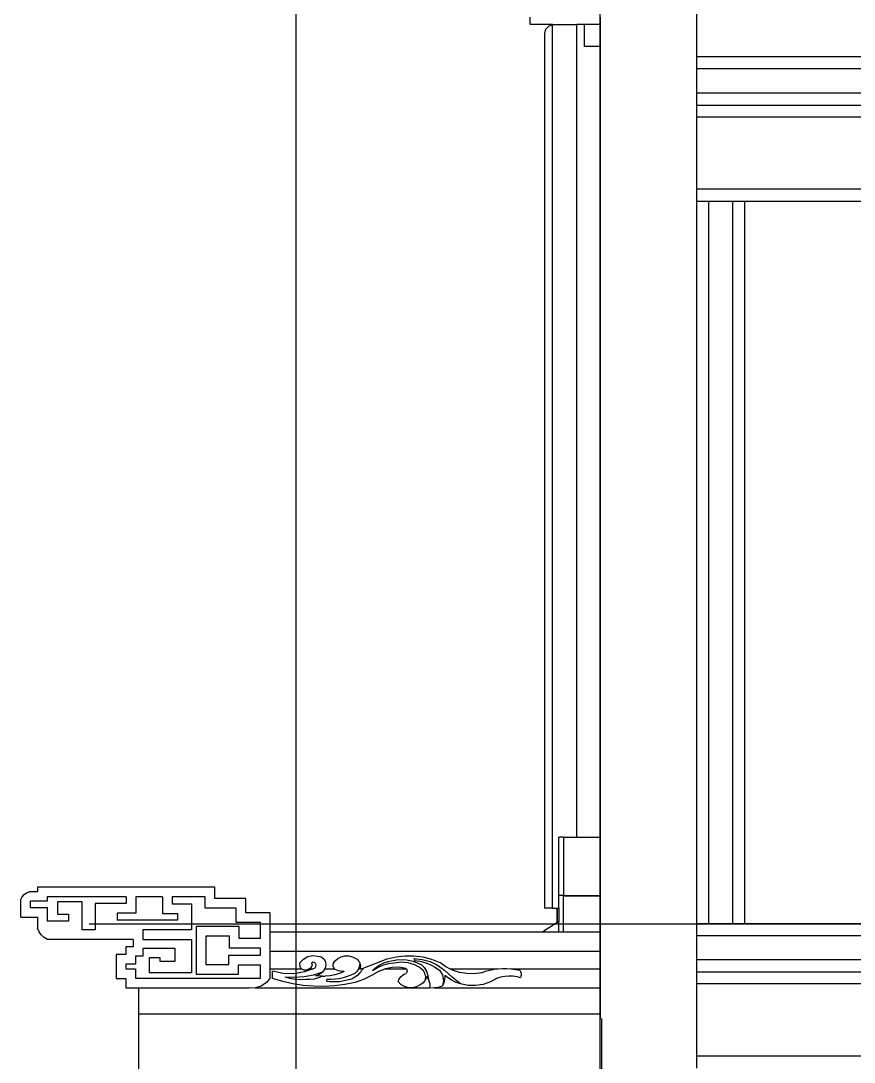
# Model space of a CAD drawing. Extents: x -24961 to 905641, y -154323 to 635957.
# Drawn here: x 393446 to 396909, y -136683 to -132358 of the extents above; entities that cross this region are included whole.
import ezdxf

# ---------------------------------------------------------------- set-up
doc = ezdxf.new("R2010")
doc.units = 0
doc.header["$LTSCALE"] = 1000
doc.header["$MEASUREMENT"] = 0
for name, color, linetype in [('DOTE', 1, 'Continuous'), ('WALL', 9, 'Continuous'), ('窗', 154, 'Continuous')]:
    doc.layers.add(name, color=color, linetype=linetype)

msp = doc.modelspace()

# ---------------------------------------------------------------- linework, layer by layer
for p, q in [((396253.6, -131927.9), (396253.6, -132507.9)), ((395561.8, -132373.6), (395561.8, -132342.6)), ((395655.8, -132373.6), (395561.8, -132373.6)), ((395628.1, -132392.9), (395639.6, -132379.7)), ((395639.6, -132379.7), (395655.8, -132373.6)), ((395655.8, -136043.7), (395655.8, -132373.6)), ((395655.8, -132373.6), (395756.3, -132373.6)), ((395756.3, -135747.9), (395756.3, -132373.6)), ((395787.5, -132373.6), (395756.3, -132373.6)), ((395853.6, -132373.6), (395787.5, -132373.6)), ((395787.5, -132464.2), (395787.5, -132373.6)), ((395853.6, -132342.6), (395853.6, -132373.6)), ((395853.6, -132373.6), (395853.6, -132464.2)), ((395623.9, -132410.1), (395628.1, -132392.9)), ((395623.9, -136043.7), (395623.9, -132410.1)), ((395853.6, -132464.2), (395787.5, -132464.2)), ((395853.6, -132464.2), (395853.6, -135747.9)), ((397053.6, -132507.9), (396253.6, -132507.9)), ((396253.6, -132507.9), (396253.6, -132557.9)), ((397053.6, -132557.9), (396253.6, -132557.9)), ((396253.6, -132557.9), (396253.6, -132657.9)), ((397053.6, -132657.9), (396253.6, -132657.9)), ((396253.6, -132657.9), (396253.6, -132707.9)), ((396253.6, -132707.9), (397053.6, -132707.9)), ((396253.6, -132707.9), (396253.6, -132757.9)), ((397203.6, -132757.9), (396253.6, -132757.9)), ((396253.6, -132757.9), (396253.6, -133057.9)), ((397203.6, -133057.9), (396253.6, -133057.9)), ((396253.6, -133057.9), (396253.6, -133107.9)), ((396303.6, -133107.9), (396253.6, -133107.9)), ((396253.6, -133107.9), (396253.6, -136107.9)), ((396303.6, -133107.9), (396303.6, -136107.9)), ((396403.6, -133107.9), (396303.6, -133107.9)), ((396453.6, -133107.9), (396403.6, -133107.9)), ((397003.6, -133107.9), (396453.6, -133107.9)), ((395700.6, -135747.9), (395682.1, -135747.9)), ((395682.1, -135991.1), (395682.1, -135747.9)), ((395700.6, -135747.9), (395756.3, -135747.9)), ((395700.6, -135747.9), (395700.6, -135991.1)), ((395756.3, -135747.9), (395853.6, -135747.9)), ((395853.6, -135747.9), (395853.6, -135991.1)), ((393515.6, -135956.1), (393515.6, -135974.9)), ((394252.3, -135956.1), (393515.6, -135956.1)), ((394252.3, -136003), (394252.3, -135956.1)), ((393446.3, -136007.1), (393452, -135996.3)), ((393446.3, -136080.4), (393446.3, -136007.1)), ((393452, -135996.3), (393460, -135987.1)), ((393460, -135987.1), (393469.8, -135979.8)), ((393469.8, -135979.8), (393481, -135974.9)), ((393515.6, -135974.9), (393481, -135974.9)), ((393555.6, -135996.1), (393555.6, -136014.9)), ((393884, -135996.1), (393555.6, -135996.1)), ((393884, -135996.1), (393884, -136023.8)), ((393924, -135996.1), (393924, -136063.8)), ((394035.6, -135996.1), (393924, -135996.1)), ((394035.6, -135996.1), (394035.6, -136065.4)), ((394075.6, -135996.1), (394075.6, -136025.4)), ((394212.3, -135996.1), (394075.6, -135996.1)), ((394212.3, -136043), (394212.3, -135996.1)), ((394381.6, -136003), (394252.3, -136003)), ((394381.6, -136062.6), (394381.6, -136003)), ((395700.6, -135991.1), (395682.1, -135991.1)), ((395682.1, -136043.7), (395682.1, -135991.1)), ((395700.6, -135992.4), (395700.6, -135991.1)), ((395700.6, -135991.1), (395756.3, -135991.1)), ((395700.6, -135992.4), (395756.3, -135992.4)), ((395700.6, -136141.6), (395700.6, -135992.4)), ((395756.3, -135992.4), (395756.3, -135991.1)), ((395756.3, -135991.1), (395853.6, -135991.1)), ((395756.3, -135992.4), (395853.6, -135992.4)), ((395853.6, -135991.1), (395853.6, -135992.4)), ((395853.6, -135992.4), (395853.6, -136141.6)), ((393486.3, -136040.4), (393486.3, -136014.9)), ((393555.6, -136014.9), (393486.3, -136014.9)), ((393486.3, -136040.4), (393555.2, -136040.4)), ((393555.2, -136040.4), (393555.2, -136097.9)), ((393701, -136016.5), (393598.6, -136016.5)), ((393598.6, -136016.5), (393598.6, -136068)), ((393701, -136132.9), (393701, -136016.5)), ((393754.9, -136023.8), (393754.9, -136132.9)), ((393884, -136023.8), (393754.9, -136023.8)), ((394075.6, -136025.4), (394155.7, -136025.4)), ((394155.7, -136025.4), (394155.7, -136132.9)), ((394341.6, -136043), (394212.3, -136043)), ((394341.6, -136102.6), (394341.6, -136043)), ((395655.8, -136043.7), (395623.9, -136043.7)), ((395655.8, -136043.7), (395682.1, -136043.7)), ((395674.1, -136043.7), (395674.1, -136103.4)), ((395674.1, -136103.4), (395674.1, -136043.7)), ((395682.1, -136043.7), (395682.1, -136098.3)), ((393446.3, -136080.4), (393515.2, -136080.4)), ((393515.2, -136080.4), (393515.2, -136126.6)), ((393644.7, -136097.9), (393555.2, -136097.9)), ((393598.6, -136068), (393644.7, -136068)), ((393644.7, -136068), (393644.7, -136097.9)), ((393846.9, -136063.8), (393846.9, -136092.9)), ((393924, -136063.8), (393846.9, -136063.8)), ((394097.3, -136092.9), (393846.9, -136092.9)), ((394035.6, -136065.4), (394097.3, -136065.4)), ((394097.3, -136065.4), (394097.3, -136092.9)), ((394482.4, -136062.6), (394381.6, -136062.6)), ((394482.4, -136141.6), (394482.4, -136062.6)), ((395682.1, -136098.3), (395614.7, -136141.6)), ((395682.1, -136141.6), (395682.1, -136098.3)), ((393521.9, -136141), (393515.2, -136126.6)), ((393531.2, -136153.8), (393521.9, -136141)), ((393754.9, -136132.9), (393701, -136132.9)), ((394155.7, -136132.9), (393952.7, -136132.9)), ((393952.7, -136132.9), (393952.7, -136172.9)), ((394353.3, -136119.5), (394174.7, -136119.5)), ((394174.7, -136119.5), (394174.7, -136317.3)), ((394442.4, -136102.6), (394341.6, -136102.6)), ((394353.3, -136169.7), (394353.3, -136119.5)), ((394442.4, -136169.7), (394442.4, -136102.6)), ((394482.4, -136141.6), (395614.7, -136141.6)), ((394482.4, -136221.4), (394482.4, -136141.6)), ((395614.7, -136141.6), (395682.1, -136141.6)), ((395682.1, -136141.6), (395700.6, -136141.6)), ((395700.6, -136141.6), (395853.6, -136141.6)), ((395853.6, -136141.6), (395853.6, -136221.4)), ((396303.6, -136107.9), (396253.6, -136107.9)), ((396253.6, -136107.9), (396253.6, -136157.9)), ((396403.6, -136107.9), (396303.6, -136107.9)), ((396453.6, -136107.9), (396403.6, -136107.9)), ((397003.6, -136107.9), (396453.6, -136107.9)), ((393542.9, -136164.6), (393531.2, -136153.8)), ((393556.5, -136172.9), (393542.9, -136164.6)), ((393912.7, -136172.9), (393556.5, -136172.9)), ((393912.7, -136172.9), (393912.7, -136203.2)), ((393952.7, -136172.9), (394155.7, -136172.9)), ((394155.7, -136172.9), (394155.7, -136311.7)), ((394313.3, -136159.5), (394214.7, -136159.5)), ((394214.7, -136159.5), (394214.7, -136277.3)), ((394313.3, -136209.7), (394313.3, -136159.5)), ((394442.4, -136169.7), (394353.3, -136169.7)), ((397053.6, -136157.9), (396253.6, -136157.9)), ((396253.6, -136157.9), (396253.6, -136257.9)), ((393912.7, -136203.2), (393882.1, -136203.2)), ((393882.1, -136203.2), (393882.1, -136236.4)), ((393952.7, -136210.2), (393952.7, -136243.2)), ((394087, -136210.2), (393952.7, -136210.2)), ((394087, -136264), (394087, -136210.2)), ((394442.4, -136209.7), (394313.3, -136209.7)), ((394442.4, -136239.1), (394442.4, -136209.7)), ((394482.4, -136221.4), (395853.6, -136221.4)), ((394482.4, -136294.9), (394482.4, -136221.4)), ((395853.6, -136221.4), (395853.6, -136294.9)), ((393882.1, -136236.4), (393843, -136236.4)), ((393843, -136236.4), (393843, -136335.2)), ((393922.1, -136243.2), (393922.1, -136276.4)), ((393952.7, -136243.2), (393922.1, -136243.2)), ((393980.7, -136248.2), (394023.2, -136248.2)), ((393980.7, -136311.7), (393980.7, -136248.2)), ((394023.2, -136248.2), (394023.2, -136264)), ((394023.2, -136264), (394087, -136264)), ((394310.4, -136277.3), (394310.4, -136239.1)), ((394310.4, -136239.1), (394442.4, -136239.1)), ((394605, -136279.9), (394606, -136270.2)), ((394606, -136270.2), (394620.3, -136254.6)), ((394620.3, -136254.6), (394638.8, -136244.1)), ((394638.8, -136244.1), (394659.7, -136240)), ((394654.4, -136269.8), (394657.6, -136267.4)), ((394654.4, -136269.8), (394656.2, -136278)), ((394657.6, -136267.4), (394661.5, -136266.4)), ((394659.7, -136240), (394680.7, -136242.6)), ((394661.5, -136266.4), (394665.5, -136267)), ((394665.5, -136267), (394670, -136272.5)), ((394670, -136272.5), (394672, -136279.3)), ((394680.7, -136242.6), (394694.4, -136245.9)), ((394694.4, -136245.9), (394705.6, -136254.4)), ((394705.6, -136254.4), (394712.3, -136266.7)), ((394712.3, -136266.7), (394713.4, -136280.7)), ((394743.8, -136275.8), (394746.8, -136268.3)), ((394746.8, -136268.3), (394752.2, -136262.3)), ((394752.2, -136262.3), (394764, -136252.1)), ((394764, -136252.1), (394777.9, -136244.9)), ((394777.9, -136244.9), (394793.1, -136241.2)), ((394793.1, -136241.2), (394808.7, -136241.2)), ((394808.7, -136241.2), (394823.9, -136244.9)), ((394823.9, -136244.9), (394837.8, -136252.1)), ((394837.8, -136252.1), (394843.3, -136255.6)), ((394843.3, -136255.6), (394848, -136260.1)), ((394848, -136260.1), (394851.9, -136265.4)), ((394851.9, -136265.4), (394854.8, -136271.3)), ((394854.8, -136271.3), (394854.5, -136275.4)), ((394854.8, -136271.3), (394856.5, -136277.6)), ((394868.4, -136291.8), (394968.9, -136254.3)), ((394937.4, -136279.2), (394954.4, -136271)), ((394950.7, -136280.4), (394973.8, -136273.7)), ((394954.4, -136271), (394972.3, -136265.2)), ((394968.9, -136254.3), (395005.1, -136245.5)), ((394972.3, -136265.2), (395006.6, -136257.3)), ((394973.8, -136273.7), (394997.7, -136269.8)), ((394997.7, -136269.8), (395026.2, -136266.2)), ((395005.1, -136245.5), (395042.2, -136241.2)), ((395006.6, -136257.3), (395041.8, -136256.7)), ((395026.2, -136266.2), (395054.8, -136268.5)), ((395041.8, -136256.7), (395076.4, -136263.2)), ((395042.2, -136241.2), (395079.4, -136241.4)), ((395054.8, -136268.5), (395082.3, -136276.8)), ((395076.4, -136263.2), (395108.9, -136276.6)), ((395079.2, -136252.8), (395081.3, -136256.6)), ((395079.2, -136252.8), (395113.6, -136255.9)), ((395079.4, -136241.4), (395116.4, -136246.1)), ((395081.3, -136256.6), (395081.3, -136261)), ((395081.3, -136261), (395103.6, -136263.7)), ((395103.6, -136263.7), (395125.5, -136269.2)), ((395113.6, -136255.9), (395147, -136265.2)), ((395116.4, -136246.1), (395152.5, -136255.3)), ((395125.5, -136269.2), (395146.5, -136277.2)), ((395147, -136265.2), (395178.1, -136280.4)), ((395152.5, -136255.3), (395187.2, -136268.8)), ((395212.3, -136286.5), (395187.2, -136268.8)), ((397053.6, -136257.9), (396253.6, -136257.9)), ((396253.6, -136257.9), (396253.6, -136307.9)), ((393883, -136276.4), (393883, -136295.2)), ((393922.1, -136276.4), (393883, -136276.4)), ((393883, -136295.2), (393922.4, -136295.2)), ((393922.4, -136295.2), (393922.4, -136334.6)), ((394155.7, -136311.7), (393980.7, -136311.7)), ((394214.7, -136277.3), (394310.4, -136277.3)), ((394350.4, -136317.3), (394350.4, -136279.1)), ((394350.4, -136279.1), (394442.4, -136279.1)), ((394442.4, -136334.6), (394442.4, -136279.1)), ((394482.4, -136294.9), (394613, -136294.9)), ((394482.4, -136332), (394482.4, -136294.9)), ((394492.6, -136335.5), (394492.6, -136304.6)), ((394536.4, -136314.5), (394492.6, -136304.6)), ((394581.2, -136315.7), (394536.4, -136314.5)), ((394625.5, -136308.3), (394581.2, -136315.7)), ((394607.9, -136289.1), (394605, -136279.9)), ((394613, -136294.9), (394607.9, -136289.1)), ((394614.4, -136296.4), (394613, -136294.9)), ((394623.2, -136300.4), (394614.4, -136296.4)), ((394632.9, -136300.5), (394623.2, -136300.4)), ((394661.3, -136294.9), (394625.5, -136308.3)), ((394641.8, -136296.7), (394632.9, -136300.5)), ((394645.3, -136294.9), (394641.8, -136296.7)), ((394649.2, -136292.8), (394645.3, -136294.9)), ((394645.3, -136294.9), (394661.3, -136294.9)), ((394654.3, -136286.2), (394649.2, -136292.8)), ((394656.2, -136278), (394654.3, -136286.2)), ((394667.6, -136292.5), (394661.3, -136294.9)), ((394699.2, -136309.7), (394661.6, -136321.3)), ((394671.1, -136286.4), (394667.6, -136292.5)), ((394672, -136279.3), (394671.1, -136286.4)), ((394693, -136315.1), (394686.1, -136319.4)), ((394699.2, -136309.7), (394693, -136315.1)), ((394704.5, -136303.4), (394699.2, -136309.7)), ((394708.6, -136296.3), (394704.5, -136303.4)), ((394709.2, -136294.9), (394708.6, -136296.3)), ((394711.7, -136288.7), (394709.2, -136294.9)), ((394709.2, -136294.9), (394749.8, -136294.9)), ((394713.4, -136280.7), (394711.7, -136288.7)), ((394743.8, -136283.9), (394743.8, -136275.8)), ((394746.7, -136291.4), (394743.8, -136283.9)), ((394749.8, -136294.9), (394746.7, -136291.4)), ((394752.1, -136297.5), (394749.8, -136294.9)), ((394770.6, -136314.5), (394751.2, -136320.2)), ((394759.2, -136301.2), (394752.1, -136297.5)), ((394766.6, -136303.5), (394759.2, -136301.2)), ((394774.1, -136305.3), (394766.6, -136303.5)), ((394789.5, -136307), (394770.6, -136314.5)), ((394781.8, -136306.4), (394774.1, -136305.3)), ((394789.5, -136307), (394781.8, -136306.4)), ((394833.5, -136314.7), (394817.9, -136321.7)), ((394836.6, -136311.9), (394833.5, -136314.7)), ((394839.5, -136308.9), (394836.6, -136311.9)), ((394842.2, -136305.8), (394839.5, -136308.9)), ((394844.6, -136302.4), (394842.2, -136305.8)), ((394846.8, -136298.9), (394844.6, -136302.4)), ((394851.2, -136316.5), (394846.7, -136320.9)), ((394848.8, -136295.3), (394846.8, -136298.9)), ((394850.5, -136291.5), (394848.8, -136295.3)), ((394851.9, -136287.6), (394850.5, -136291.5)), ((394855.5, -136311.9), (394851.2, -136316.5)), ((394853.1, -136283.6), (394851.9, -136287.6)), ((394853.9, -136279.5), (394853.1, -136283.6)), ((394854.5, -136275.4), (394853.9, -136279.5)), ((394854.9, -136296.9), (394860.2, -136294.9)), ((394855.4, -136294.9), (394854.9, -136296.9)), ((394856.6, -136290.6), (394855.4, -136294.9)), ((394855.4, -136294.9), (394860.2, -136294.9)), ((394859.4, -136307), (394855.5, -136311.9)), ((394856.5, -136277.6), (394857.1, -136284.1)), ((394857.1, -136284.1), (394856.6, -136290.6)), ((394862.9, -136301.8), (394859.4, -136307)), ((394860.2, -136294.9), (394868.4, -136291.8)), ((394866.1, -136296.4), (394862.9, -136301.8)), ((394868.4, -136291.8), (394866.1, -136296.4)), ((394935.7, -136305.5), (394903.3, -136323.5)), ((394907.7, -136302.2), (394921.7, -136289.7)), ((394907.7, -136302.2), (394928.5, -136290)), ((394921.7, -136289.7), (394937.4, -136279.2)), ((394928.5, -136290), (394950.7, -136280.4)), ((394935.7, -136305.5), (394960, -136294.9)), ((394960, -136294.9), (394961.8, -136294.1)), ((394960, -136294.9), (395048.1, -136294.9)), ((394961.8, -136294.1), (394989.6, -136287.9)), ((394989.6, -136287.9), (395018.1, -136287.2)), ((395018.1, -136287.2), (395046.2, -136292)), ((395035.7, -136319.4), (395046.6, -136314)), ((395046.2, -136292), (395048.1, -136294.9)), ((395050.8, -136307), (395046.6, -136314)), ((395048.1, -136294.9), (395050.7, -136298.8)), ((395050.7, -136298.8), (395050.8, -136307)), ((395082.3, -136276.8), (395107.5, -136290.6)), ((395107.5, -136290.6), (395117.4, -136300.7)), ((395108.9, -136276.6), (395121.5, -136289.9)), ((395117.4, -136300.7), (395124.1, -136313)), ((395121.5, -136289.9), (395131.1, -136305.4)), ((395124.1, -136313), (395127.3, -136326.7)), ((395131.1, -136305.4), (395137.4, -136322.5)), ((395146.5, -136277.2), (395166.4, -136287.7)), ((395166.4, -136287.7), (395185.3, -136301.2)), ((395178.1, -136280.4), (395206, -136300.9)), ((395185.3, -136301.2), (395197.9, -136320.6)), ((395238.2, -136330.4), (395206, -136300.9)), ((395229.1, -136294.9), (395212.3, -136286.5)), ((395229.1, -136294.9), (395428.1, -136294.9)), ((395239.8, -136300.2), (395229.1, -136294.9)), ((395268.9, -136309.8), (395239.8, -136300.2)), ((395299.2, -136314.9), (395268.9, -136309.8)), ((395329.9, -136315.6), (395299.2, -136314.9)), ((395360.3, -136311.7), (395329.9, -136315.6)), ((395360.3, -136311.7), (395377.2, -136305.6)), ((395377.2, -136305.6), (395394.6, -136300.7)), ((395394.6, -136300.7), (395412.2, -136297)), ((395412.2, -136297), (395428.1, -136294.9)), ((395428.1, -136294.9), (395430, -136294.6)), ((395430, -136294.6), (395448, -136293.4)), ((395448, -136293.4), (395466, -136293.6)), ((395466, -136293.6), (395483.3, -136294.9)), ((395483.3, -136294.9), (395853.6, -136294.9)), ((395483.3, -136294.9), (395483.9, -136294.9)), ((395483.9, -136294.9), (395501.7, -136297.6)), ((395501.7, -136297.6), (395519.3, -136301.4)), ((395519.3, -136301.4), (395521.8, -136306)), ((395521.8, -136306), (395523.6, -136310.8)), ((395523.6, -136310.8), (395524.6, -136315.9)), ((395524.6, -136315.9), (395524.8, -136321)), ((395853.6, -136294.9), (395853.6, -136374.6)), ((396253.6, -136307.9), (397053.6, -136307.9)), ((396253.6, -136307.9), (396253.6, -136357.9)), ((393843, -136335.2), (393882.4, -136335.2)), ((393882.4, -136335.2), (393882.4, -136374.6)), ((393922.4, -136334.6), (394442.4, -136334.6)), ((394174.7, -136317.3), (394350.4, -136317.3)), ((394466.6, -136352.5), (394445.2, -136367.3)), ((394482.4, -136332), (394466.6, -136352.5)), ((394534.2, -136347.9), (394492.6, -136335.5)), ((394576.5, -136357.5), (394534.2, -136347.9)), ((394565.2, -136335.9), (394544.4, -136329.3)), ((394583.7, -136331.2), (394544.4, -136329.3)), ((394586.7, -136339.9), (394565.2, -136335.9)), ((394619.5, -136364.1), (394576.5, -136357.5)), ((394623, -136328.5), (394583.7, -136331.2)), ((394608.5, -136341.4), (394586.7, -136339.9)), ((394630.3, -136340.2), (394608.5, -136341.4)), ((394661.6, -136321.3), (394623, -136328.5)), ((394648, -136339.9), (394630.3, -136340.2)), ((394665.6, -136337.5), (394648, -136339.9)), ((394682.7, -136333), (394665.6, -136337.5)), ((394678.6, -136322.6), (394670.6, -136324.6)), ((394690.8, -136326.3), (394670.6, -136324.6)), ((394686.1, -136319.4), (394678.6, -136322.6)), ((394699.7, -136326.2), (394682.7, -136333)), ((394699.7, -136326.2), (394690.8, -136326.3)), ((394699.7, -136326.2), (394711.1, -136326.1)), ((394731.3, -136324.1), (394711.1, -136326.1)), ((394717.6, -136347.7), (394717.8, -136340)), ((394730.6, -136349.2), (394717.6, -136347.7)), ((394734.9, -136339.9), (394717.8, -136340)), ((394743.8, -136349.9), (394730.6, -136349.2)), ((394751.2, -136320.2), (394731.3, -136324.1)), ((394751.9, -136338.6), (394734.9, -136339.9)), ((394756.9, -136349.7), (394743.8, -136349.9)), ((394768.8, -136336.1), (394751.9, -136338.6)), ((394770, -136348.6), (394756.9, -136349.7)), ((394785.5, -136332.4), (394768.8, -136336.1)), ((394783, -136346.6), (394770, -136348.6)), ((394795.9, -136343.7), (394783, -136346.6)), ((394801.9, -136327.6), (394785.5, -136332.4)), ((394835.3, -136352.4), (394792.6, -136360.7)), ((394802.1, -136342.8), (394795.9, -136343.7)), ((394817.9, -136321.7), (394801.9, -136327.6)), ((394808.2, -136341.4), (394802.1, -136342.8)), ((394814.2, -136339.6), (394808.2, -136341.4)), ((394820.2, -136337.5), (394814.2, -136339.6)), ((394825.9, -136334.9), (394820.2, -136337.5)), ((394831.4, -136331.9), (394825.9, -136334.9)), ((394836.8, -136328.6), (394831.4, -136331.9)), ((394869.8, -136339.1), (394835.3, -136352.4)), ((394841.9, -136324.9), (394836.8, -136328.6)), ((394846.7, -136320.9), (394841.9, -136324.9)), ((394903.3, -136323.5), (394869.8, -136339.1)), ((395013.8, -136347.8), (395018.8, -136336.8)), ((395025.6, -136360.3), (395013.8, -136347.8)), ((395018.8, -136336.8), (395026.2, -136327.1)), ((395026.2, -136327.1), (395035.7, -136319.4)), ((395112.1, -136357.5), (395105.6, -136361.3)), ((395117.8, -136352.8), (395112.1, -136357.5)), ((395122.8, -136347.1), (395117.8, -136352.8)), ((395126.7, -136340.8), (395122.8, -136347.1)), ((395127.3, -136326.7), (395126.7, -136340.8)), ((395128.6, -136336.5), (395126.7, -136340.8)), ((395130.1, -136332.1), (395128.6, -136336.5)), ((395131.1, -136327.6), (395130.1, -136332.1)), ((395131.1, -136327.6), (395134.6, -136331.6)), ((395134.6, -136331.6), (395137.6, -136336)), ((395137.4, -136322.5), (395140.1, -136340.6)), ((395137.6, -136336), (395140.1, -136340.6)), ((395140.1, -136340.6), (395143.3, -136348.7)), ((395143.3, -136348.7), (395145, -136357.3)), ((395145, -136357.3), (395145.2, -136366)), ((395197.9, -136320.6), (395202.6, -136343.2)), ((395202.6, -136343.2), (395198.7, -136366)), ((395201.6, -136359.1), (395198.7, -136366)), ((395204, -136352.1), (395201.6, -136359.1)), ((395205.8, -136344.8), (395204, -136352.1)), ((395207.2, -136337.5), (395205.8, -136344.8)), ((395208.1, -136330.1), (395207.2, -136337.5)), ((395208.5, -136322.6), (395208.1, -136330.1)), ((395223, -136333.8), (395208.5, -136322.6)), ((395238.6, -136343.5), (395223, -136333.8)), ((395272.4, -136357.7), (395238.2, -136330.4)), ((395255.1, -136351.4), (395238.6, -136343.5)), ((395272.4, -136357.7), (395255.1, -136351.4)), ((395303.6, -136364.1), (395272.4, -136357.7)), ((395366.9, -136360.1), (395335.4, -136365)), ((395397.1, -136349.7), (395366.9, -136360.1)), ((395424.8, -136334.1), (395397.1, -136349.7)), ((395424.8, -136334.1), (395440.6, -136328.7)), ((395440.6, -136328.7), (395457, -136325.2)), ((395457, -136325.2), (395473.6, -136323.7)), ((395473.6, -136323.7), (395490.3, -136324.2)), ((395490.3, -136324.2), (395506.8, -136326.7)), ((395506.8, -136326.7), (395522.9, -136331.1)), ((395524.2, -136326.2), (395522.9, -136331.1)), ((395524.8, -136321), (395524.2, -136326.2)), ((397203.6, -136357.9), (396253.6, -136357.9)), ((396253.6, -136357.9), (396253.6, -136657.9)), ((393882.4, -136374.6), (393936.4, -136374.6)), ((393936.4, -136374.6), (394394.3, -136374.6)), ((393936.4, -136482.2), (393936.4, -136374.6)), ((394420.3, -136374.9), (394394.3, -136374.6)), ((394421.3, -136374.6), (394420.3, -136374.9)), ((394445.2, -136367.3), (394421.3, -136374.6)), ((394421.3, -136374.6), (395144, -136374.6)), ((394662.7, -136367.7), (394619.5, -136364.1)), ((394706.2, -136368.3), (394662.7, -136367.7)), ((394749.5, -136366), (394706.2, -136368.3)), ((394792.6, -136360.7), (394749.5, -136366)), ((395040.3, -136369.2), (395025.6, -136360.3)), ((395056.8, -136374), (395040.3, -136369.2)), ((395074, -136374.2), (395056.8, -136374)), ((395090.7, -136369.9), (395074, -136374.2)), ((395105.6, -136361.3), (395090.7, -136369.9)), ((395145.2, -136366), (395144, -136374.6)), ((395158, -136375.2), (395144, -136374.6)), ((395164.7, -136374.6), (395158, -136375.2)), ((395171.9, -136374), (395164.7, -136374.6)), ((395164.7, -136374.6), (395853.6, -136374.6)), ((395185.6, -136370.9), (395171.9, -136374)), ((395198.7, -136366), (395185.6, -136370.9)), ((395335.4, -136365), (395303.6, -136364.1)), ((395853.6, -136374.6), (395853.6, -136482.2)), ((393936.4, -136482.2), (395853.6, -136482.2)), ((393936.4, -136714.2), (393936.4, -136482.2)), ((395853.6, -136482.2), (395853.6, -136501)), ((395860.1, -136714.2), (395860.1, -136501)), ((397203.6, -136657.9), (396253.6, -136657.9)), ((396253.6, -136657.9), (396253.6, -136707.9))]:
    msp.add_line(p, q)
at = {"layer": 'DOTE'}
for p, q in [((394589.7, -148961.4), (394589.7, -125705.9)), ((393730.1, -136107.9), (442830.8, -136107.9))]:
    msp.add_line(p, q, dxfattribs=at)
at = {"layer": 'WALL'}
msp.add_line((395853.6, -145029.1), (395853.6, -129507.9), dxfattribs=at)
at = {"layer": '窗'}
for p, q in [((396403.6, -133107.9), (396403.6, -136107.9)), ((396453.6, -133107.9), (396453.6, -136107.9))]:
    msp.add_line(p, q, dxfattribs=at)

doc.saveas('drawing.dxf')
